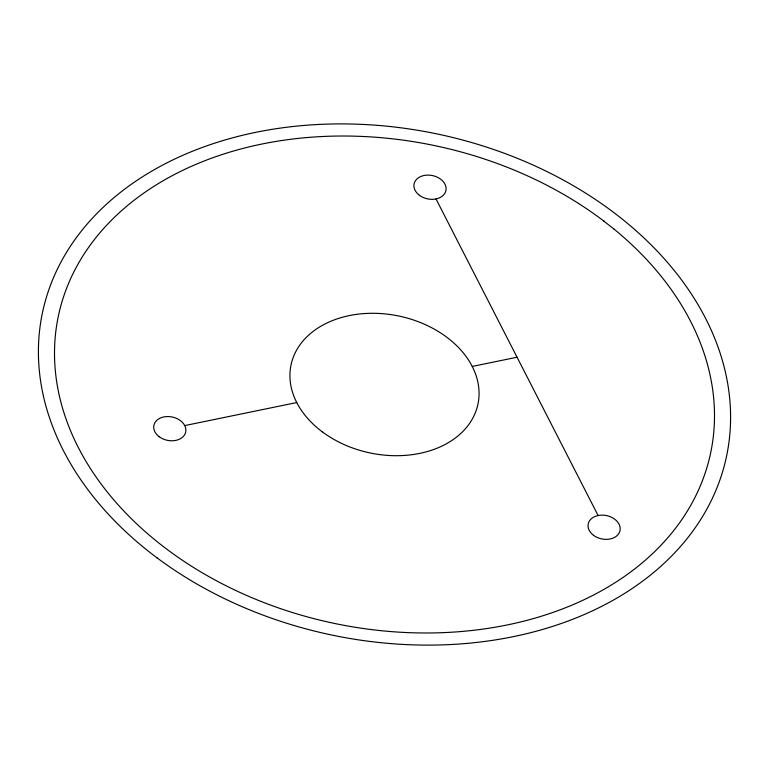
<?xml version="1.0" encoding="UTF-8"?>
<svg xmlns="http://www.w3.org/2000/svg" width="769" height="769" viewBox="0 0 769 769"><rect width="100%" height="100%" fill="white"/><g stroke="black" fill="none" stroke-linecap="round" stroke-linejoin="round"><path stroke-width="1.15" d="M184.733 425.593L296.757 402.552M472.243 366.448L517.056 357.229M604.069 221.001L604.347 221.539M436.004 198.94L598.109 515.528M614.152 229.2L601.435 219.261A333.237 244.109 11.8 0 0 61.837 302.304A333.237 244.109 11.8 0 0 480.423 629.446A333.237 244.109 11.8 0 0 614.152 229.2M156.982 557.804A349.491 256.019 11.8 0 0 724.119 466.399A349.491 256.019 11.8 0 0 272.399 129.298A349.491 256.019 11.8 0 0 156.982 557.804M593.533 535.311A16.255 11.91 11.8 0 0 619.91 531.062A16.255 11.91 11.8 0 0 598.897 515.384A16.255 11.91 11.8 0 0 593.533 535.311M322.326 431.851A95.5 69.96 11.8 0 0 477.299 406.878A95.5 69.96 11.8 0 0 353.865 314.761A95.5 69.96 11.8 0 0 322.326 431.851M159.212 436.725A16.255 11.91 11.8 0 0 185.598 432.476A16.255 11.91 11.8 0 0 164.585 416.798A16.255 11.91 11.8 0 0 159.212 436.725M419.413 195.278A16.255 11.91 11.8 0 0 445.799 191.029A16.255 11.91 11.8 0 0 424.786 175.351A16.255 11.91 11.8 0 0 419.413 195.278"/></g></svg>
